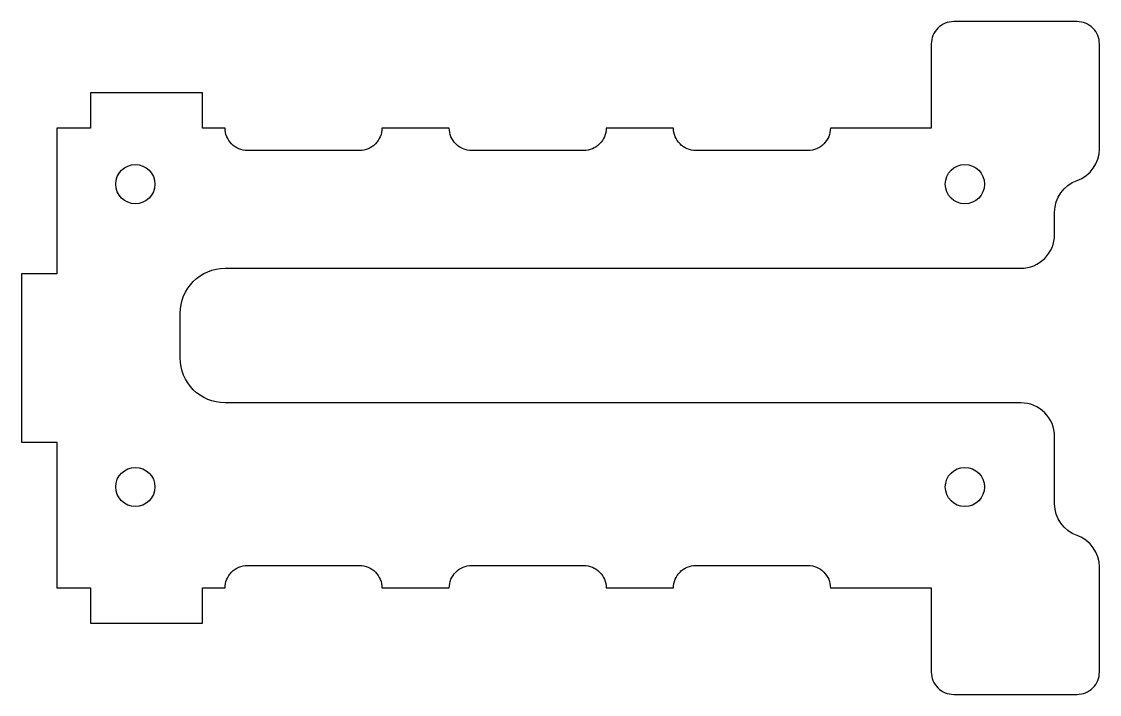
# Model space of a CAD drawing. Header units: millimetres. Extents: x -54.7 to 41.5, y -30 to 30.
import ezdxf

# ---------------------------------------------------------------- set-up
doc = ezdxf.new("R2010")
doc.units = ezdxf.units.MM
doc.layers.get('0').update_dxf_attribs({"linetype": 'CONTINUOUS'})

msp = doc.modelspace()

# ---------------------------------------------------------------- linework, layer by layer
msp.add_lwpolyline([(37.5, -7, 0.414214), (34.5, -4), (-36.5, -4, -0.414214), (-40.5, 0), (-40.5, 4, -0.414214), (-36.5, 8), (34.5, 8, 0.414214), (37.5, 11), (37.5, 13, -0.317837), (39.5, 15.828, 0.317837), (41.5, 18.657), (41.5, 28, 0.414214), (39.5, 30), (28.5, 30, 0.414214), (26.5, 28), (26.5, 20.5), (17.5, 20.5, -0.414214), (15.5, 18.5), (5.5, 18.5, -0.414214), (3.5, 20.5), (-2.5, 20.5, -0.414214), (-4.5, 18.5), (-14.5, 18.5, -0.414214), (-16.5, 20.5), (-22.5, 20.5, -0.414214), (-24.5, 18.5), (-34.5, 18.5, -0.414214), (-36.5, 20.5), (-38.5, 20.5), (-38.5, 23.65), (-48.5, 23.65), (-48.5, 20.5), (-51.5, 20.5), (-51.5, 7.5), (-54.65, 7.5), (-54.65, -7.5), (-51.5, -7.5), (-51.5, -20.5), (-48.5, -20.5), (-48.5, -23.65), (-38.5, -23.65), (-38.5, -20.5), (-36.5, -20.5, -0.414214), (-34.5, -18.5), (-24.5, -18.5, -0.414214), (-22.5, -20.5), (-16.5, -20.5, -0.414214), (-14.5, -18.5), (-4.5, -18.5, -0.414214), (-2.5, -20.5), (3.5, -20.5, -0.414214), (5.5, -18.5), (15.5, -18.5, -0.414214), (17.5, -20.5), (26.5, -20.5), (26.5, -28, 0.414214), (28.5, -30), (39.5, -30, 0.414214), (41.5, -28), (41.5, -18.657, 0.317837), (39.5, -15.828, -0.317837), (37.5, -13)], format="xyb", close=True)
for centre in [(-44.5, 15.5), (29.5, 15.5), (-44.5, -11.5), (29.5, -11.5)]:
    msp.add_circle(centre, 1.75)

doc.saveas('drawing.dxf')
